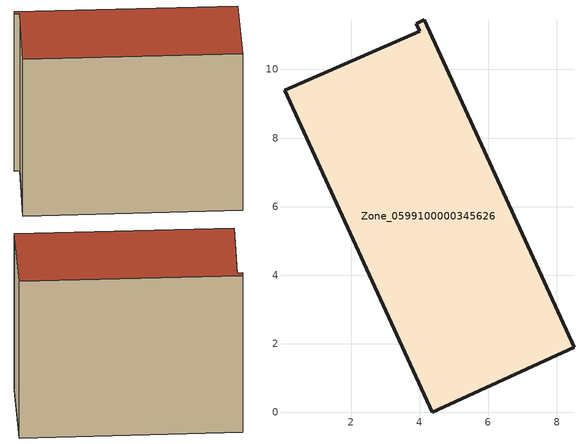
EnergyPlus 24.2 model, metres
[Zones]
Zone_0599100000345626
 floor ground (C_G): 4.01,11.11 3.89,11.34 4.14,11.45 8.5,1.89 4.37,0 0.07,9.4 z0
 wall outside (C_F): 8.5,1.89 4.14,11.45 3.89,11.34 4.01,11.11 0.07,9.4 4.37,0 8.5,1.89 z0:8.46
 roof outside (C_R): 3.89,11.34 4.01,11.11 0.07,9.4 4.37,0 8.5,1.89 4.14,11.45 z8.46
[BUILDING]
Pand.0599100000345626: North Axis=0; Terrain=City; Loads Convergence Tolerance Value=0.04; Temperature Convergence Tolerance Value=0.4; Solar Distribution=FullExterior; Maximum Number of Warmup Days=25; Minimum Number of Warmup Days=1
[Site:Location]
Rotterdam.The.Hague.AP_ZH_NLD Design_Conditions: Latitude=51.96; Longitude=4.45; Time Zone=1; Elevation=-4.5
[SITE:GROUNDTEMPERATURE:BUILDINGSURFACE]
18, 18, 18, 18, 18, 18, 18, 18, 18, 18, 18, 18
[MATERIAL] Thermal Absorptance=0.9; Solar Absorptance=0.7; Visible Absorptance=0.7
Name | Roughness | Thickness | Conductivity | Density | Specific Heat
G.TI.1992-2005 | MediumSmooth | 0.15 | 0.06 | 540 | 1210
F.TI.1992-2005 | Rough | 0.3 | 0.12 | 1920 | 840
R.TI.1992-2005 | MediumRough | 0.2 | 0.08 | 1500 | 1000
[CONSTRUCTION]
C_G: G.TI.1992-2005
C_F: F.TI.1992-2005
C_R: R.TI.1992-2005
[ZONE]
Zone_0599100000345626: Type=1; Multiplier=1; Ceiling Height=Autocalculate; Volume=Autocalculate; Floor Area=autocalculate; Part of Total Floor Area=Yes
[ZONEINFILTRATION:DESIGNFLOWRATE]
Infil_Zone_0599100000345626: Zone or ZoneList or Space or SpaceList=Zone_0599100000345626; Schedule=AlwaysOn; Design Flow Rate Calculation Method=Flow/Area; Flow Rate per Floor Area=0.0015; Constant Term Coefficient=1; Temperature Term Coefficient=0; Velocity Term Coefficient=0; Velocity Squared Term Coefficient=0
[HVACTEMPLATE:ZONE:IDEALLOADSAIRSYSTEM]
Zone_0599100000345626: Maximum Heating Supply Air Temperature=50; Minimum Cooling Supply Air Temperature=13; Maximum Heating Supply Air Humidity Ratio=0.0156; Minimum Cooling Supply Air Humidity Ratio=0.0077; Heating Limit=NoLimit; Cooling Limit=NoLimit; Dehumidification Control Type=ConstantSensibleHeatRatio; Cooling Sensible Heat Ratio=0.7; Dehumidification Setpoint=60; Humidification Control Type=None; Humidification Setpoint=30; Outdoor Air Method=None; Outdoor Air Flow Rate per Person=0.00944; Outdoor Air Flow Rate per Zone Floor Area=0; Outdoor Air Flow Rate per Zone=0; Demand Controlled Ventilation Type=None; Outdoor Air Economizer Type=NoEconomizer; Heat Recovery Type=None; Sensible Heat Recovery Effectiveness=0.7; Latent Heat Recovery Effectiveness=0.65
[ZONECONTROL:THERMOSTAT]
ThermostatControl_Zone_0599100000345626: Zone or ZoneList=Zone_0599100000345626; Control Type Schedule=DualSetpointControlType; Control 1=Thermostat_Zone_0599100000345626; Temperature Difference Between Cutout And Setpoint=0
[THERMOSTATSETPOINT:DUALSETPOINT]
Thermostat_Zone_0599100000345626: Heating Setpoint Temperature Schedule=HeatingSetpoint_Zone_0599100000345626; Cooling Setpoint Temperature Schedule=CoolingSetpoint_Zone_0599100000345626
[SCHEDULE:COMPACT]
HeatingSetpoint_Zone_0599100000345626: Through: 12/31, For: AllDays, Until: 24:00, 21
CoolingSetpoint_Zone_0599100000345626: Through: 12/31, For: AllDays, Until: 24:00, 24
DualSetpointControlType: Through: 12/31, For: AllDays, Until: 24:00, 4
AlwaysOn: Through: 12/31, For: AllDays, Until: 24:00, 1
